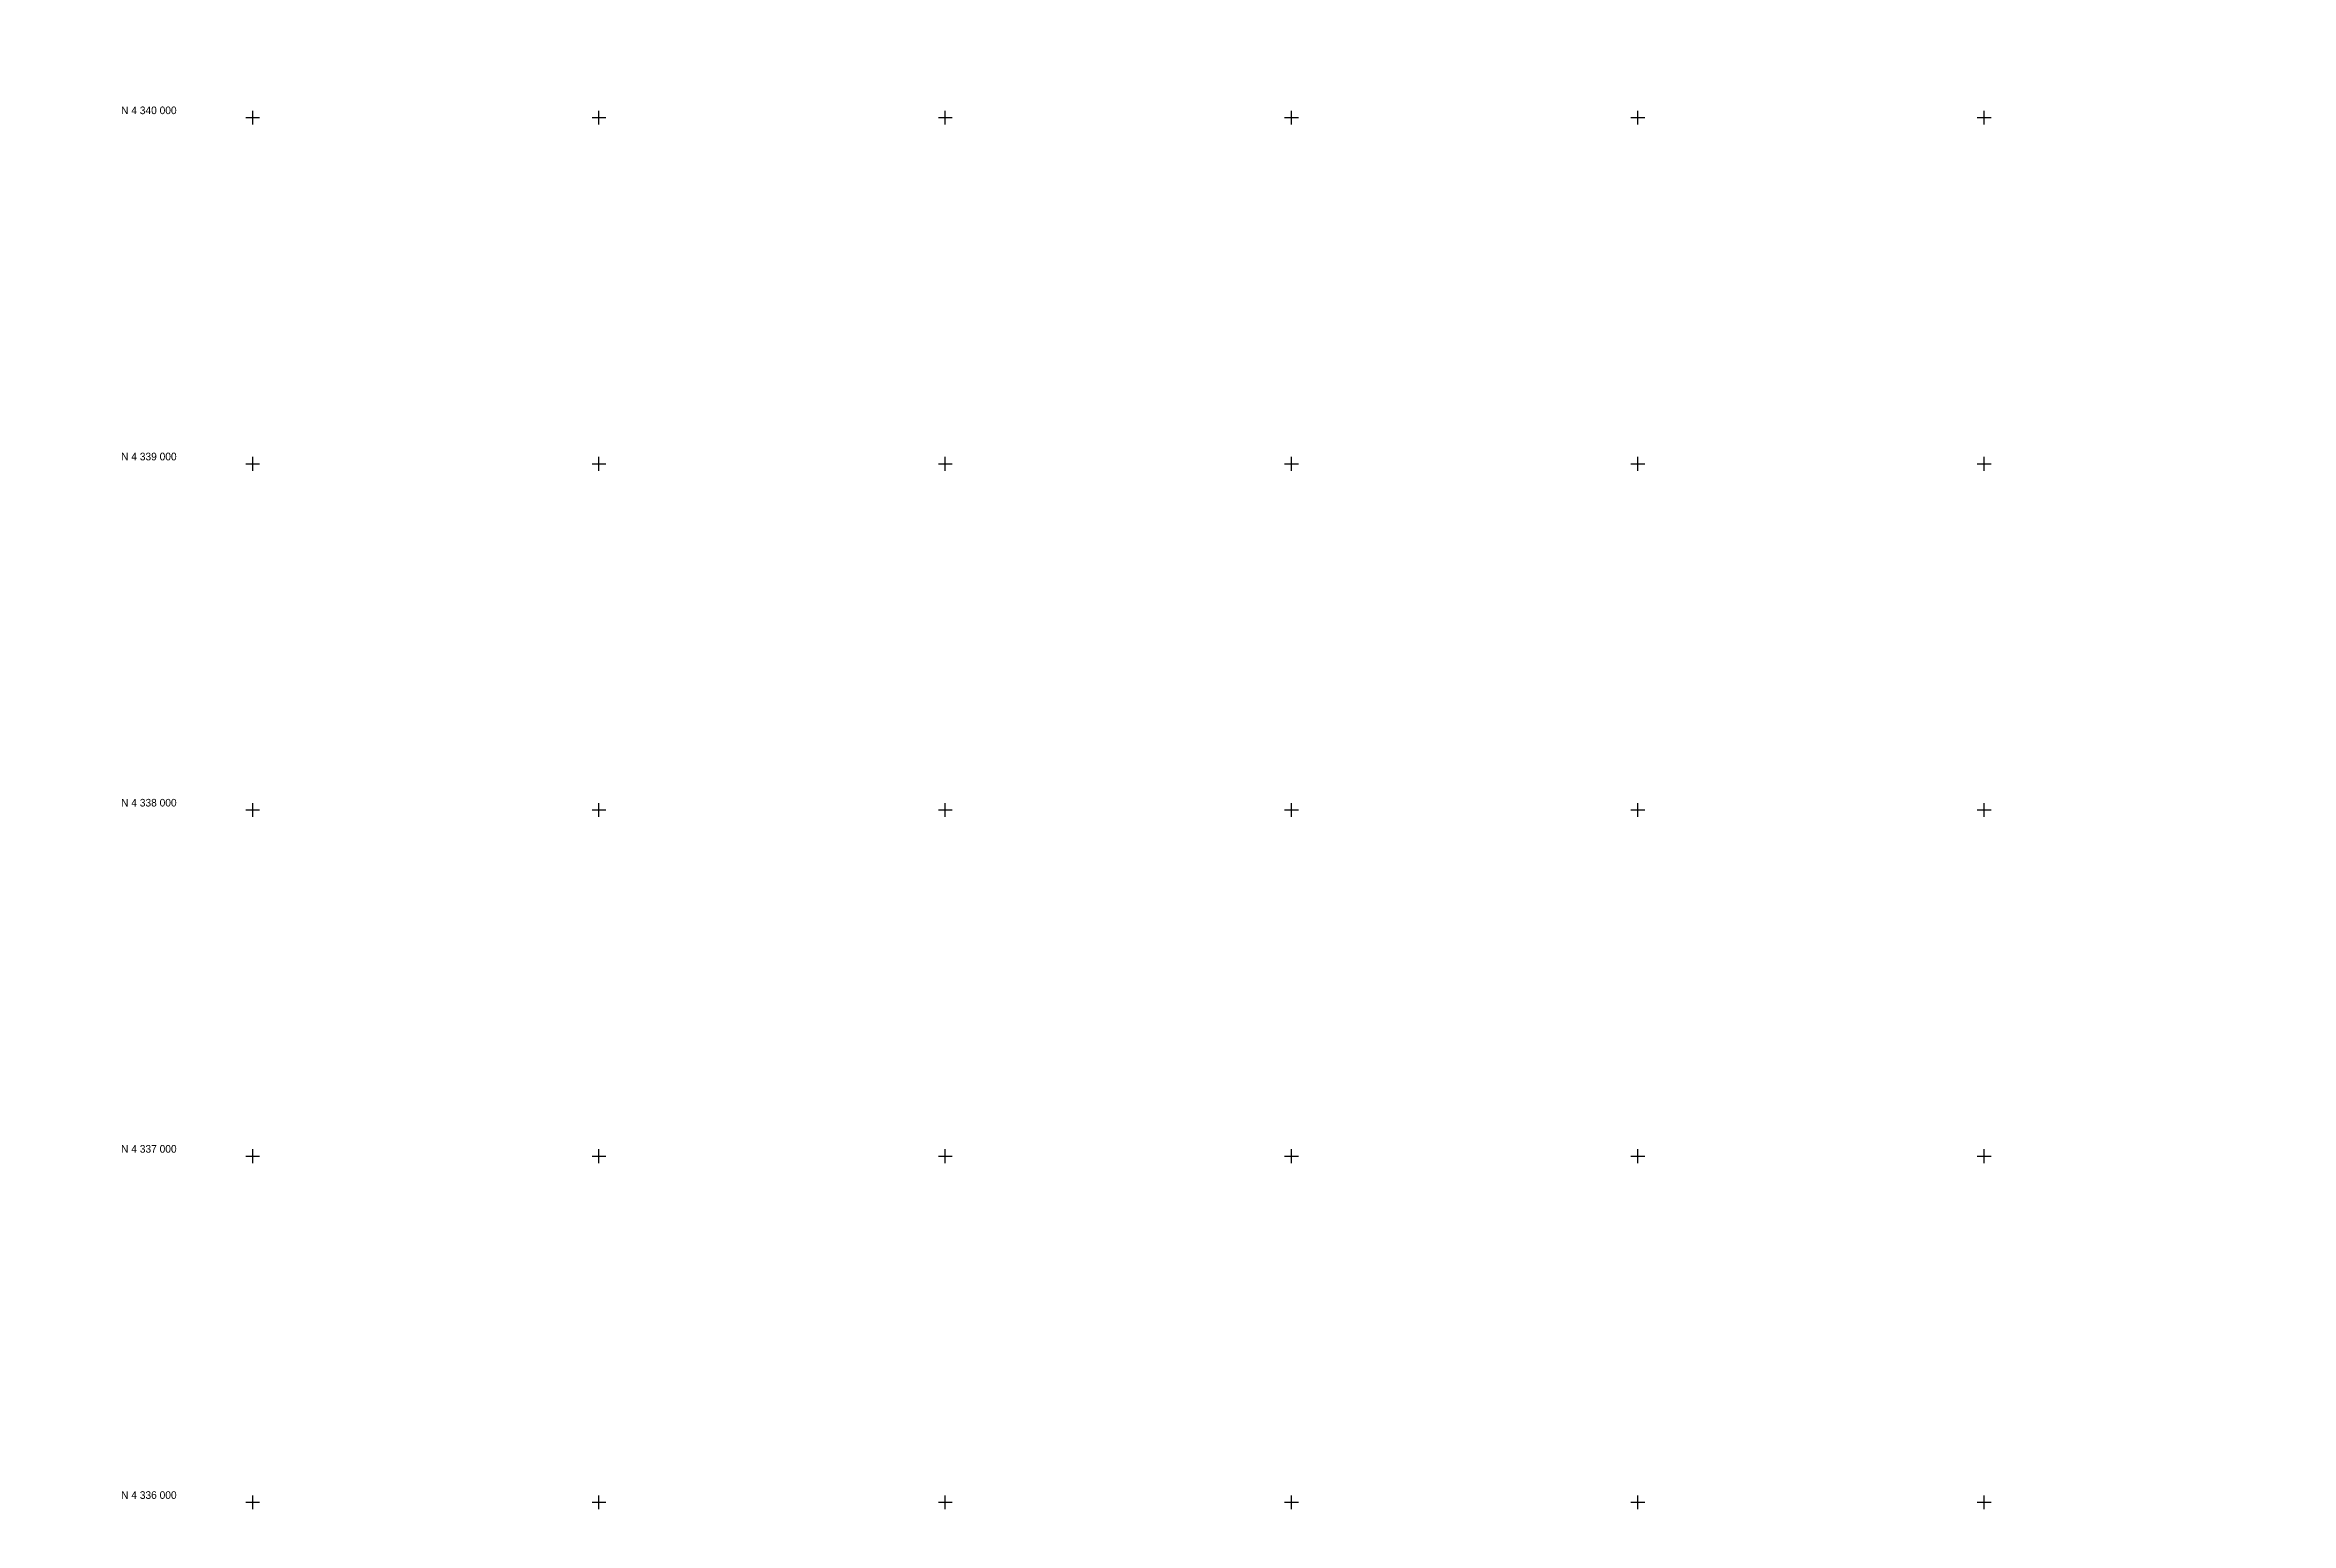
# Model space of a CAD drawing. Header units: metres. Extents: x 470400 to 482290, y 4331800 to 4340210.
# Drawn here: x 470400 to 476886, y 4335940 to 4340210 of the extents above; entities that cross this region are included whole.
import ezdxf

# ---------------------------------------------------------------- set-up
doc = ezdxf.new("R2010")
doc.units = ezdxf.units.M
doc.layers.add('GRID-COORDINATES', color=8, linetype='Continuous')

msp = doc.modelspace()

# ---------------------------------------------------------------- linework, layer by layer
at = {"layer": 'GRID-COORDINATES'}
for p, q in [((471000, 4339980), (471000, 4340020)), ((472000, 4339980), (472000, 4340020)), ((473000, 4339980), (473000, 4340020)), ((474000, 4339980), (474000, 4340020)), ((475000, 4339980), (475000, 4340020)), ((476000, 4339980), (476000, 4340020)), ((470980, 4340000), (471020, 4340000)), ((471980, 4340000), (472020, 4340000)), ((472980, 4340000), (473020, 4340000)), ((473980, 4340000), (474020, 4340000)), ((474980, 4340000), (475020, 4340000)), ((475980, 4340000), (476020, 4340000)), ((470980, 4339000), (471020, 4339000)), ((471000, 4338980), (471000, 4339020)), ((471980, 4339000), (472020, 4339000)), ((472000, 4338980), (472000, 4339020)), ((472980, 4339000), (473020, 4339000)), ((473000, 4338980), (473000, 4339020)), ((473980, 4339000), (474020, 4339000)), ((474000, 4338980), (474000, 4339020)), ((474980, 4339000), (475020, 4339000)), ((475000, 4338980), (475000, 4339020)), ((475980, 4339000), (476020, 4339000)), ((476000, 4338980), (476000, 4339020)), ((471000, 4337980), (471000, 4338020)), ((472000, 4337980), (472000, 4338020)), ((473000, 4337980), (473000, 4338020)), ((474000, 4337980), (474000, 4338020)), ((475000, 4337980), (475000, 4338020)), ((476000, 4337980), (476000, 4338020)), ((470980, 4338000), (471020, 4338000)), ((471980, 4338000), (472020, 4338000)), ((472980, 4338000), (473020, 4338000)), ((473980, 4338000), (474020, 4338000)), ((474980, 4338000), (475020, 4338000)), ((475980, 4338000), (476020, 4338000)), ((470980, 4337000), (471020, 4337000)), ((471000, 4336980), (471000, 4337020)), ((471980, 4337000), (472020, 4337000)), ((472000, 4336980), (472000, 4337020)), ((472980, 4337000), (473020, 4337000)), ((473000, 4336980), (473000, 4337020)), ((473980, 4337000), (474020, 4337000)), ((474000, 4336980), (474000, 4337020)), ((474980, 4337000), (475020, 4337000)), ((475000, 4336980), (475000, 4337020)), ((475980, 4337000), (476020, 4337000)), ((476000, 4336980), (476000, 4337020)), ((470980, 4336000), (471020, 4336000)), ((471000, 4335980), (471000, 4336020)), ((471980, 4336000), (472020, 4336000)), ((472000, 4335980), (472000, 4336020)), ((472980, 4336000), (473020, 4336000)), ((473000, 4335980), (473000, 4336020)), ((473980, 4336000), (474020, 4336000)), ((474000, 4335980), (474000, 4336020)), ((474980, 4336000), (475020, 4336000)), ((475000, 4335980), (475000, 4336020)), ((475980, 4336000), (476020, 4336000)), ((476000, 4335980), (476000, 4336020))]:
    msp.add_line(p, q, dxfattribs=at)

# ---------------------------------------------------------------- texts
for s, p in [('N 4 340 000', (470620, 4340010)), ('N 4 339 000', (470620, 4339010)), ('N 4 338 000', (470620, 4338010)), ('N 4 337 000', (470620, 4337010)), ('N 4 336 000', (470620, 4336010))]:
    msp.add_text(s, height=22, dxfattribs=at).set_placement(p)

doc.saveas('drawing.dxf')
